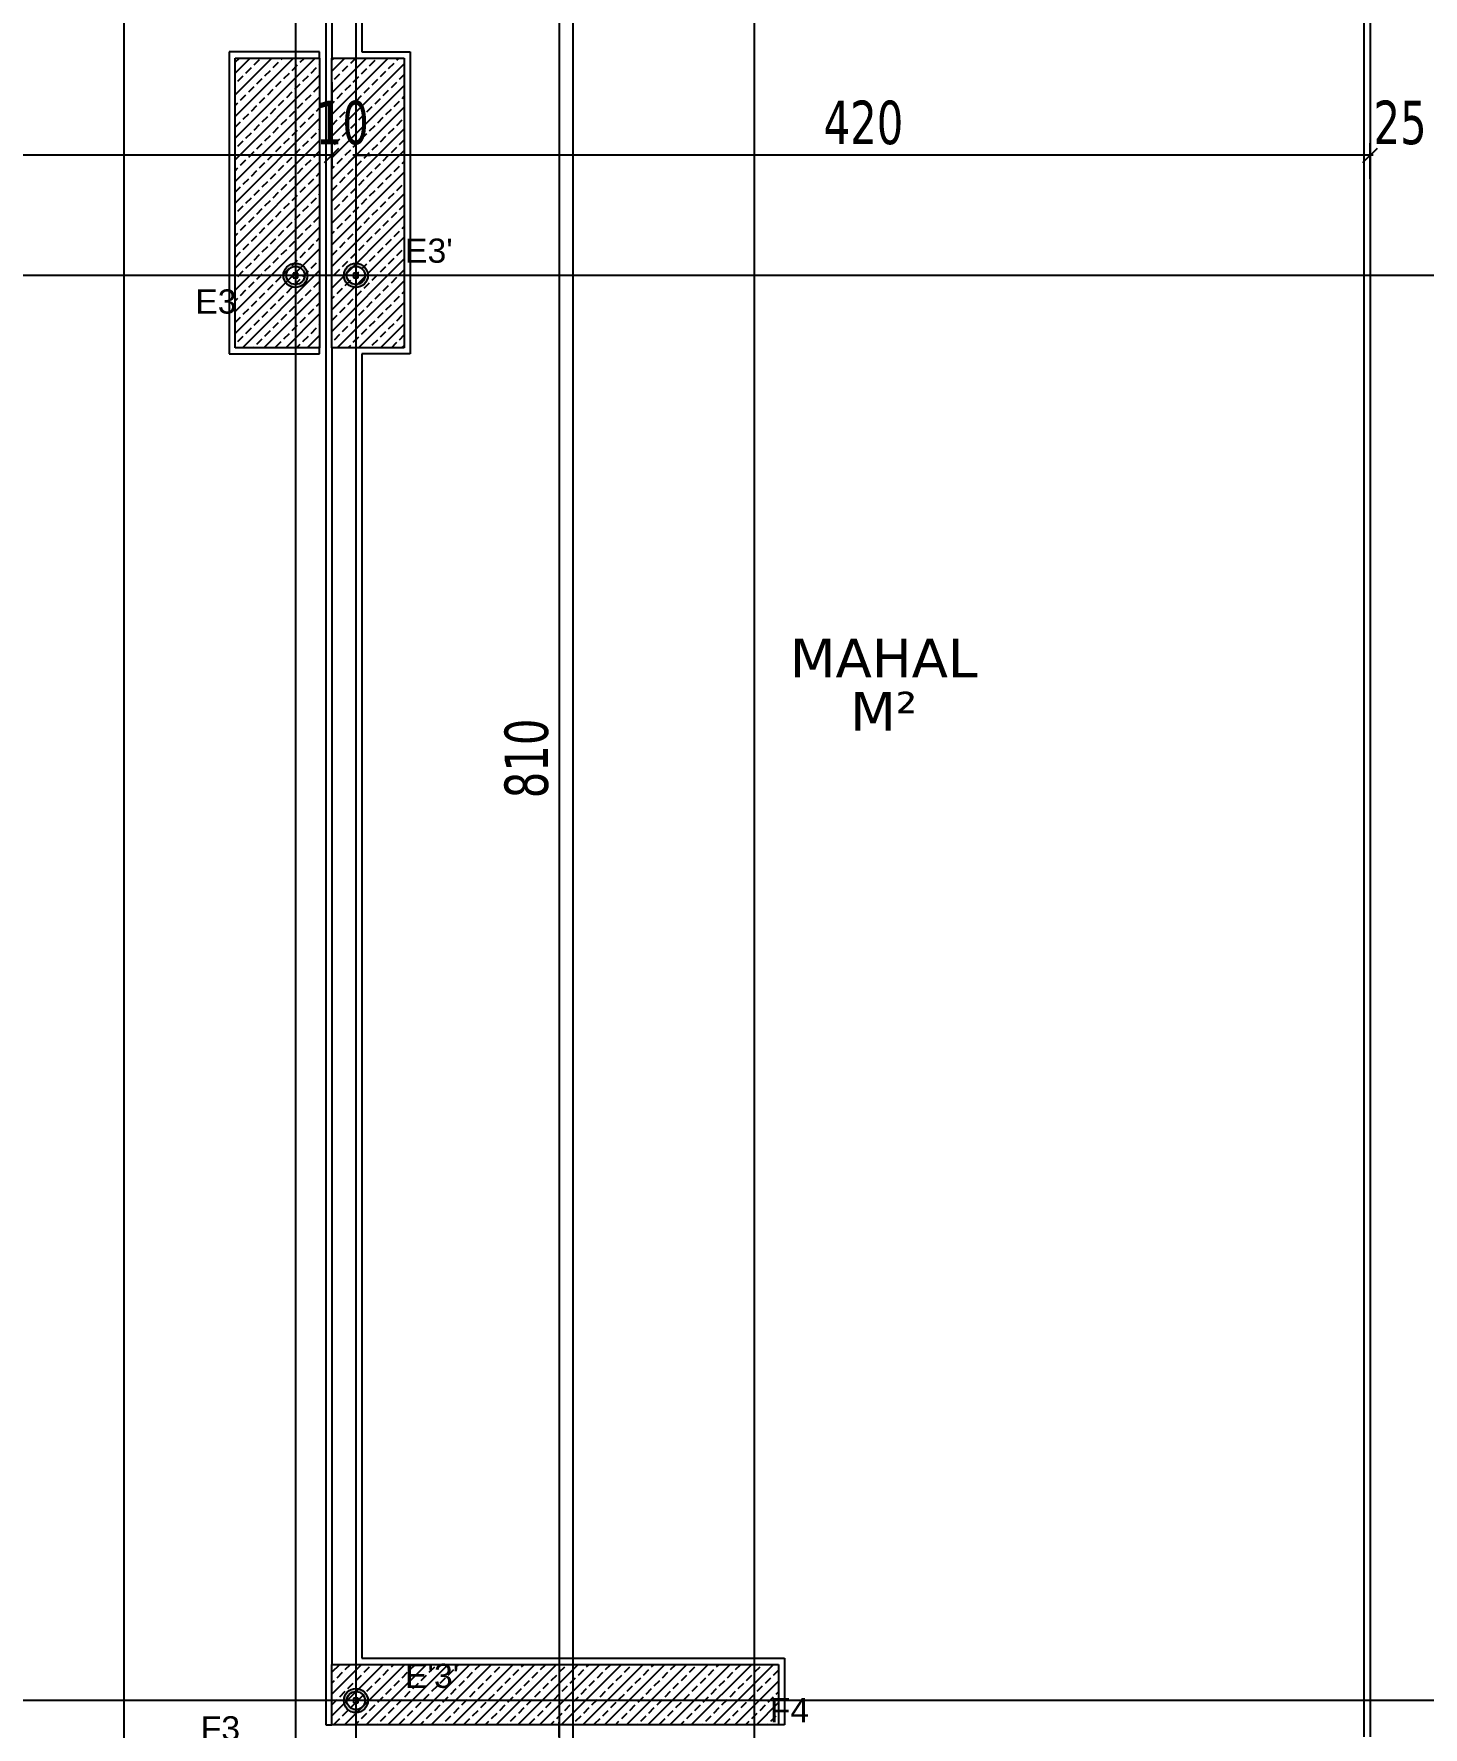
# Model space of a CAD drawing. Header units: millimetres. Extents: x 43168.9 to 43194.6, y -25545.1 to -25543.4.
# Drawn here: x 43172.8872 to 43173.0023, y -25544.4641 to -25544.3239 of the extents above; entities that cross this region are included whole.
import ezdxf
from ezdxf.enums import TextEntityAlignment as Align

# ---------------------------------------------------------------- set-up
doc = ezdxf.new("R2010")
doc.units = ezdxf.units.MM
doc.header["$LTSCALE"] = 200
doc.linetypes.add('DASHDOT', pattern=[1, 0.5, -0.25, 0, -0.25])
doc.linetypes.add('DASHDOT2', pattern=[0.5, 0.25, -0.125, 0, -0.125])
for name, color, linetype in [('aks_sgh', 5, 'DASHDOT2'), ('duv_sgh', 4, 'Continuous'), ('kesitcizgisi_sgh', 22, 'Continuous'), ('kolon-b.a_sgh', 6, 'Continuous'), ('olcuic_sgh', 183, 'Continuous'), ('siva_sgh', 145, 'Continuous'), ('tarama-betonarme_sgh', 223, 'Continuous')]:
    doc.layers.add(name, color=color, linetype=linetype)
doc.styles.add('1-200', font='arial.ttf', dxfattribs={"height": 60})
doc.styles.add('dim', font='VERDANA.TTF', dxfattribs={"width": 0.7})
doc.styles.add('text1', font='VERDANA.TTF')

msp = doc.modelspace()

# ---------------------------------------------------------------- hatches: boundary and pattern name
h = msp.add_hatch(color=256)
edge = h.paths.add_edge_path()
edge.add_arc((43172.90888, -25544.34392), 0.001, 0, 360)
edge = h.paths.add_edge_path(flags=16)
edge.add_arc((43172.90888, -25544.34392), 0.00075, 0, 360)
h = msp.add_hatch(color=256)
edge = h.paths.add_edge_path()
edge.add_arc((43172.91388, -25544.34392), 0.001, 0, 360)
edge = h.paths.add_edge_path(flags=16)
edge.add_arc((43172.91388, -25544.34392), 0.00075, 0, 360)
h = msp.add_hatch(color=256)
edge = h.paths.add_edge_path()
edge.add_arc((43172.91388, -25544.46192), 0.001, 0, 360)
edge = h.paths.add_edge_path(flags=16)
edge.add_arc((43172.91388, -25544.46192), 0.00075, 0, 360)

# ---------------------------------------------------------------- linework, layer by layer
at = {"color": 0, "linetype": 'ByBlock', "lineweight": -2}
for p, q in [((43172.91128, -25544.33457), (43172.91248, -25544.33337)), ((43172.91128, -25544.33457), (43172.91248, -25544.33337)), ((43172.91448, -25544.33337), (43172.91328, -25544.33457)), ((43172.91448, -25544.33337), (43172.91328, -25544.33457)), ((43172.99728, -25544.33457), (43172.99848, -25544.33337)), ((43172.99728, -25544.33457), (43172.99848, -25544.33337)), ((43172.90908, -25544.34372), (43172.90868, -25544.34372)), ((43172.90868, -25544.34372), (43172.90868, -25544.34412)), ((43172.90868, -25544.34412), (43172.90908, -25544.34412)), ((43172.90895, -25544.34385), (43172.90881, -25544.34399)), ((43172.90895, -25544.34399), (43172.90881, -25544.34385)), ((43172.90908, -25544.34412), (43172.90908, -25544.34372)), ((43172.91408, -25544.34372), (43172.91368, -25544.34372)), ((43172.91368, -25544.34372), (43172.91368, -25544.34412)), ((43172.91368, -25544.34412), (43172.91408, -25544.34412)), ((43172.91395, -25544.34385), (43172.91381, -25544.34399)), ((43172.91395, -25544.34399), (43172.91381, -25544.34385)), ((43172.91408, -25544.34412), (43172.91408, -25544.34372)), ((43172.91408, -25544.46172), (43172.91368, -25544.46172)), ((43172.91368, -25544.46172), (43172.91368, -25544.46212)), ((43172.91368, -25544.46212), (43172.91408, -25544.46212)), ((43172.91395, -25544.46185), (43172.91381, -25544.46199)), ((43172.91395, -25544.46199), (43172.91381, -25544.46185)), ((43172.91408, -25544.46212), (43172.91408, -25544.46172))]:
    msp.add_line(p, q, dxfattribs=at)
at = {"color": 0, "linetype": 'Continuous', "lineweight": -2}
for centre, radius in [((43172.90888, -25544.34392), 0.001), ((43172.90888, -25544.34392), 0.00075), ((43172.91388, -25544.34392), 0.001), ((43172.91388, -25544.34392), 0.00075), ((43172.91388, -25544.46192), 0.001), ((43172.91388, -25544.46192), 0.00075)]:
    msp.add_circle(centre, radius, dxfattribs=at)
at = {"layer": 'aks_sgh'}
for p, q in [((43172.90888, -25543.74092), (43172.90888, -25544.60992)), ((43172.91388, -25543.74092), (43172.91388, -25544.60992)), ((43172.94688, -25543.74092), (43172.94688, -25544.60992)), ((43173.44688, -25544.34392), (43172.64488, -25544.34392)), ((43173.44688, -25544.46192), (43172.64488, -25544.46192))]:
    msp.add_line(p, q, dxfattribs=at)
at = {"layer": 'duv_sgh'}
for p, q in [((43172.91188, -25544.30092), (43172.91188, -25544.32592)), ((43172.91388, -25544.30292), (43172.91388, -25544.32592)), ((43172.99788, -25544.30292), (43172.99788, -25544.46492)), ((43172.91188, -25544.34992), (43172.91188, -25544.45892)), ((43172.91388, -25544.34992), (43172.91388, -25544.45892))]:
    msp.add_line(p, q, dxfattribs=at)
at = {"layer": 'kesitcizgisi_sgh', "linetype": 'DASHDOT'}
msp.add_line((43172.93188, -25544.61379), (43172.93188, -25543.80816), dxfattribs=at)
at = {"layer": 'kolon-b.a_sgh'}
for p, q in [((43172.90388, -25544.32592), (43172.91088, -25544.32592)), ((43172.90388, -25544.34992), (43172.90388, -25544.32592)), ((43172.91088, -25544.32592), (43172.91088, -25544.34992)), ((43172.91188, -25544.32592), (43172.91788, -25544.32592)), ((43172.91188, -25544.34992), (43172.91188, -25544.32592)), ((43172.91788, -25544.32592), (43172.91788, -25544.34992)), ((43172.91088, -25544.34992), (43172.90388, -25544.34992)), ((43172.91788, -25544.34992), (43172.91188, -25544.34992)), ((43172.91188, -25544.45892), (43172.94888, -25544.45892)), ((43172.91188, -25544.46392), (43172.91188, -25544.45892)), ((43172.94888, -25544.45892), (43172.94888, -25544.46392)), ((43172.94888, -25544.46392), (43172.91188, -25544.46392))]:
    msp.add_line(p, q, dxfattribs=at)
at = {"layer": 'olcuic_sgh'}
for p, q in [((43172.89465, -25544.00567), (43172.89465, -25544.54617)), ((43172.93071, -25544.30267), (43172.93071, -25544.46517)), ((43172.91188, -25544.32792), (43172.91188, -25544.33497)), ((43172.91188, -25544.32792), (43172.91188, -25544.33497)), ((43172.91388, -25544.32792), (43172.91388, -25544.33497)), ((43172.91388, -25544.32792), (43172.91388, -25544.33497)), ((43172.99788, -25544.33592), (43172.99788, -25544.33297)), ((43172.99788, -25544.33592), (43172.99788, -25544.33297)), ((43172.91213, -25544.33397), (43172.85063, -25544.33397)), ((43172.91188, -25544.33397), (43172.91068, -25544.33397)), ((43172.99813, -25544.33397), (43172.91363, -25544.33397)), ((43172.91388, -25544.33397), (43172.91508, -25544.33397)), ((43172.99788, -25544.33397), (43172.99668, -25544.33397)), ((43172.93071, -25544.46492), (43172.93071, -25544.46372))]:
    msp.add_line(p, q, dxfattribs=at)
at = {"layer": 'siva_sgh'}
for p, q in [((43172.91138, -25544.30042), (43172.91138, -25544.46392)), ((43172.91438, -25544.30342), (43172.91438, -25544.32542)), ((43172.99738, -25544.46492), (43172.99738, -25544.30342)), ((43172.91088, -25544.32542), (43172.90338, -25544.32542)), ((43172.90338, -25544.32542), (43172.90338, -25544.35042)), ((43172.91088, -25544.32592), (43172.91088, -25544.32542)), ((43172.91438, -25544.32542), (43172.91838, -25544.32542)), ((43172.91838, -25544.32542), (43172.91838, -25544.35042)), ((43172.91088, -25544.35042), (43172.91088, -25544.34992)), ((43172.90338, -25544.35042), (43172.91088, -25544.35042)), ((43172.91838, -25544.35042), (43172.91438, -25544.35042)), ((43172.91438, -25544.35042), (43172.91438, -25544.45842)), ((43172.91438, -25544.45842), (43172.94938, -25544.45842)), ((43172.94938, -25544.45842), (43172.94938, -25544.46392)), ((43172.91138, -25544.46392), (43172.91188, -25544.46392)), ((43172.94938, -25544.46392), (43172.94888, -25544.46392))]:
    msp.add_line(p, q, dxfattribs=at)
at = {"layer": 'tarama-betonarme_sgh'}
for p, q in [((43172.90388, -25544.32717), (43172.90513, -25544.32592)), ((43172.90388, -25544.32896), (43172.90692, -25544.32592)), ((43172.90388, -25544.33076), (43172.90872, -25544.32592)), ((43172.90388, -25544.33256), (43172.91051, -25544.32592)), ((43172.90388, -25544.32626), (43172.90423, -25544.32592)), ((43172.90546, -25544.32649), (43172.9059, -25544.32604)), ((43172.90703, -25544.32671), (43172.90748, -25544.32626)), ((43172.9077, -25544.32604), (43172.90782, -25544.32592)), ((43172.90927, -25544.32626), (43172.90962, -25544.32592)), ((43172.91188, -25544.32701), (43172.91297, -25544.32592)), ((43172.91188, -25544.3288), (43172.91476, -25544.32592)), ((43172.91188, -25544.3306), (43172.91656, -25544.32592)), ((43172.91188, -25544.32611), (43172.91207, -25544.32592)), ((43172.91188, -25544.3324), (43172.91788, -25544.3264)), ((43172.91345, -25544.32634), (43172.91387, -25544.32592)), ((43172.91502, -25544.32656), (43172.91547, -25544.32611)), ((43172.91659, -25544.32679), (43172.91704, -25544.32634)), ((43172.91726, -25544.32611), (43172.91746, -25544.32592)), ((43172.90388, -25544.33435), (43172.91088, -25544.32735)), ((43172.90411, -25544.32784), (43172.90456, -25544.32739)), ((43172.90478, -25544.32716), (43172.90523, -25544.32671)), ((43172.90568, -25544.32806), (43172.90613, -25544.32761)), ((43172.90635, -25544.32739), (43172.9068, -25544.32694)), ((43172.90725, -25544.32828), (43172.9077, -25544.32784)), ((43172.90792, -25544.32761), (43172.90837, -25544.32716)), ((43172.9086, -25544.32694), (43172.90905, -25544.32649)), ((43172.9095, -25544.32784), (43172.90995, -25544.32739)), ((43172.91017, -25544.32716), (43172.91062, -25544.32671)), ((43172.91084, -25544.32649), (43172.91088, -25544.32645)), ((43172.9121, -25544.32768), (43172.91255, -25544.32724)), ((43172.91277, -25544.32701), (43172.91322, -25544.32656)), ((43172.91367, -25544.32791), (43172.91412, -25544.32746)), ((43172.91435, -25544.32724), (43172.91479, -25544.32679)), ((43172.91524, -25544.32813), (43172.91569, -25544.32768)), ((43172.91592, -25544.32746), (43172.91637, -25544.32701)), ((43172.91749, -25544.32768), (43172.91788, -25544.32729)), ((43172.90388, -25544.32807), (43172.90388, -25544.32806)), ((43172.90388, -25544.33615), (43172.91088, -25544.32915)), ((43172.90433, -25544.32941), (43172.90478, -25544.32896)), ((43172.90501, -25544.32873), (43172.90546, -25544.32828)), ((43172.9059, -25544.32963), (43172.90635, -25544.32918)), ((43172.90658, -25544.32896), (43172.90703, -25544.32851)), ((43172.90815, -25544.32918), (43172.9086, -25544.32873)), ((43172.90882, -25544.32851), (43172.90927, -25544.32806)), ((43172.90972, -25544.32941), (43172.91017, -25544.32896)), ((43172.91039, -25544.32873), (43172.91084, -25544.32828)), ((43172.91188, -25544.33419), (43172.91788, -25544.32819)), ((43172.91233, -25544.32926), (43172.91277, -25544.32881)), ((43172.913, -25544.32858), (43172.91345, -25544.32813)), ((43172.9139, -25544.32948), (43172.91435, -25544.32903)), ((43172.91457, -25544.32881), (43172.91502, -25544.32836)), ((43172.91614, -25544.32903), (43172.91659, -25544.32858)), ((43172.91682, -25544.32836), (43172.91726, -25544.32791)), ((43172.91771, -25544.32926), (43172.91788, -25544.32909)), ((43172.90388, -25544.32986), (43172.90411, -25544.32963)), ((43172.90456, -25544.33098), (43172.90501, -25544.33053)), ((43172.90523, -25544.33031), (43172.90568, -25544.32986)), ((43172.9068, -25544.33053), (43172.90725, -25544.33008)), ((43172.90748, -25544.32986), (43172.90792, -25544.32941)), ((43172.90837, -25544.33075), (43172.90882, -25544.33031)), ((43172.90905, -25544.33008), (43172.9095, -25544.32963)), ((43172.90995, -25544.33098), (43172.91039, -25544.33053)), ((43172.91062, -25544.33031), (43172.91088, -25544.33005)), ((43172.91188, -25544.3297), (43172.9121, -25544.32948)), ((43172.91188, -25544.33599), (43172.91788, -25544.32999)), ((43172.91255, -25544.33083), (43172.913, -25544.33038)), ((43172.91322, -25544.33015), (43172.91367, -25544.3297)), ((43172.91412, -25544.33105), (43172.91457, -25544.3306)), ((43172.91479, -25544.33038), (43172.91524, -25544.32993)), ((43172.91547, -25544.3297), (43172.91592, -25544.32926)), ((43172.91637, -25544.3306), (43172.91682, -25544.33015)), ((43172.91704, -25544.32993), (43172.91749, -25544.32948)), ((43172.90388, -25544.33794), (43172.91088, -25544.33094)), ((43172.90388, -25544.33165), (43172.90433, -25544.3312)), ((43172.90546, -25544.33188), (43172.9059, -25544.33143)), ((43172.90613, -25544.3312), (43172.90658, -25544.33075)), ((43172.90703, -25544.3321), (43172.90748, -25544.33165)), ((43172.9077, -25544.33143), (43172.90815, -25544.33098)), ((43172.9086, -25544.33233), (43172.90905, -25544.33188)), ((43172.90927, -25544.33165), (43172.90972, -25544.3312)), ((43172.91084, -25544.33188), (43172.91088, -25544.33184)), ((43172.91188, -25544.3315), (43172.91233, -25544.33105)), ((43172.91188, -25544.33778), (43172.91788, -25544.33178)), ((43172.91277, -25544.3324), (43172.91322, -25544.33195)), ((43172.91345, -25544.33173), (43172.9139, -25544.33128)), ((43172.91502, -25544.33195), (43172.91547, -25544.3315)), ((43172.91569, -25544.33128), (43172.91614, -25544.33083)), ((43172.91659, -25544.33217), (43172.91704, -25544.33173)), ((43172.91726, -25544.3315), (43172.91771, -25544.33105)), ((43172.90388, -25544.33974), (43172.91088, -25544.33274)), ((43172.90411, -25544.33322), (43172.90456, -25544.33278)), ((43172.90478, -25544.33255), (43172.90523, -25544.3321)), ((43172.90568, -25544.33345), (43172.90613, -25544.333)), ((43172.90635, -25544.33278), (43172.9068, -25544.33233)), ((43172.90725, -25544.33367), (43172.9077, -25544.33322)), ((43172.90792, -25544.333), (43172.90837, -25544.33255)), ((43172.9095, -25544.33322), (43172.90995, -25544.33278)), ((43172.91017, -25544.33255), (43172.91062, -25544.3321)), ((43172.9121, -25544.33307), (43172.91255, -25544.33262)), ((43172.91367, -25544.3333), (43172.91412, -25544.33285)), ((43172.91435, -25544.33262), (43172.91479, -25544.33217)), ((43172.91524, -25544.33352), (43172.91569, -25544.33307)), ((43172.91592, -25544.33285), (43172.91637, -25544.3324)), ((43172.91682, -25544.33375), (43172.91726, -25544.3333)), ((43172.91749, -25544.33307), (43172.91788, -25544.33268)), ((43172.90388, -25544.33345), (43172.90388, -25544.33345)), ((43172.90388, -25544.34154), (43172.91088, -25544.33454)), ((43172.90433, -25544.3348), (43172.90478, -25544.33435)), ((43172.90501, -25544.33412), (43172.90546, -25544.33367)), ((43172.9059, -25544.33502), (43172.90635, -25544.33457)), ((43172.90658, -25544.33435), (43172.90703, -25544.3339)), ((43172.90748, -25544.33524), (43172.90792, -25544.3348)), ((43172.90815, -25544.33457), (43172.9086, -25544.33412)), ((43172.90882, -25544.3339), (43172.90927, -25544.33345)), ((43172.90972, -25544.3348), (43172.91017, -25544.33435)), ((43172.91039, -25544.33412), (43172.91084, -25544.33367)), ((43172.91188, -25544.33958), (43172.91788, -25544.33358)), ((43172.91233, -25544.33464), (43172.91277, -25544.3342)), ((43172.913, -25544.33397), (43172.91345, -25544.33352)), ((43172.9139, -25544.33487), (43172.91435, -25544.33442)), ((43172.91457, -25544.3342), (43172.91502, -25544.33375)), ((43172.91547, -25544.33509), (43172.91592, -25544.33464)), ((43172.91614, -25544.33442), (43172.91659, -25544.33397)), ((43172.91771, -25544.33464), (43172.91788, -25544.33448)), ((43172.90388, -25544.33525), (43172.90411, -25544.33502)), ((43172.90456, -25544.33637), (43172.90501, -25544.33592)), ((43172.90523, -25544.33569), (43172.90568, -25544.33524)), ((43172.90613, -25544.33659), (43172.90658, -25544.33614)), ((43172.9068, -25544.33592), (43172.90725, -25544.33547)), ((43172.90837, -25544.33614), (43172.90882, -25544.33569)), ((43172.90905, -25544.33547), (43172.9095, -25544.33502)), ((43172.90995, -25544.33637), (43172.91039, -25544.33592)), ((43172.91062, -25544.33569), (43172.91088, -25544.33543)), ((43172.91188, -25544.33509), (43172.9121, -25544.33487)), ((43172.91188, -25544.34138), (43172.91788, -25544.33538)), ((43172.91255, -25544.33622), (43172.913, -25544.33577)), ((43172.91322, -25544.33554), (43172.91367, -25544.33509)), ((43172.91412, -25544.33644), (43172.91457, -25544.33599)), ((43172.91479, -25544.33577), (43172.91524, -25544.33532)), ((43172.91569, -25544.33666), (43172.91614, -25544.33622)), ((43172.91637, -25544.33599), (43172.91682, -25544.33554)), ((43172.91704, -25544.33532), (43172.91749, -25544.33487)), ((43172.90388, -25544.34333), (43172.91088, -25544.33633)), ((43172.90388, -25544.33704), (43172.90433, -25544.33659)), ((43172.90478, -25544.33794), (43172.90523, -25544.33749)), ((43172.90546, -25544.33727), (43172.9059, -25544.33682)), ((43172.90703, -25544.33749), (43172.90748, -25544.33704)), ((43172.9077, -25544.33682), (43172.90815, -25544.33637)), ((43172.9086, -25544.33771), (43172.90905, -25544.33727)), ((43172.90927, -25544.33704), (43172.90972, -25544.33659)), ((43172.91017, -25544.33794), (43172.91062, -25544.33749)), ((43172.91084, -25544.33727), (43172.91088, -25544.33723)), ((43172.91188, -25544.33689), (43172.91233, -25544.33644)), ((43172.91188, -25544.34317), (43172.91788, -25544.33717)), ((43172.91277, -25544.33779), (43172.91322, -25544.33734)), ((43172.91345, -25544.33711), (43172.9139, -25544.33666)), ((43172.91435, -25544.33801), (43172.91479, -25544.33756)), ((43172.91502, -25544.33734), (43172.91547, -25544.33689)), ((43172.91659, -25544.33756), (43172.91704, -25544.33711)), ((43172.91726, -25544.33689), (43172.91771, -25544.33644)), ((43172.90388, -25544.34513), (43172.91088, -25544.33813)), ((43172.90388, -25544.33884), (43172.90388, -25544.33884)), ((43172.90411, -25544.33861), (43172.90456, -25544.33816)), ((43172.90568, -25544.33884), (43172.90613, -25544.33839)), ((43172.90635, -25544.33816), (43172.9068, -25544.33771)), ((43172.90725, -25544.33906), (43172.9077, -25544.33861)), ((43172.90792, -25544.33839), (43172.90837, -25544.33794)), ((43172.90882, -25544.33929), (43172.90927, -25544.33884)), ((43172.9095, -25544.33861), (43172.90995, -25544.33816)), ((43172.91188, -25544.34497), (43172.91788, -25544.33897)), ((43172.9121, -25544.33846), (43172.91255, -25544.33801)), ((43172.913, -25544.33936), (43172.91345, -25544.33891)), ((43172.91367, -25544.33869), (43172.91412, -25544.33824)), ((43172.91524, -25544.33891), (43172.91569, -25544.33846)), ((43172.91592, -25544.33824), (43172.91637, -25544.33779)), ((43172.91682, -25544.33913), (43172.91726, -25544.33869)), ((43172.91749, -25544.33846), (43172.91788, -25544.33807)), ((43172.90388, -25544.34692), (43172.91088, -25544.33992)), ((43172.90388, -25544.34064), (43172.90411, -25544.34041)), ((43172.90433, -25544.34018), (43172.90478, -25544.33973)), ((43172.90501, -25544.33951), (43172.90546, -25544.33906)), ((43172.9059, -25544.34041), (43172.90635, -25544.33996)), ((43172.90658, -25544.33973), (43172.90703, -25544.33929)), ((43172.90748, -25544.34063), (43172.90792, -25544.34018)), ((43172.90815, -25544.33996), (43172.9086, -25544.33951)), ((43172.90905, -25544.34086), (43172.9095, -25544.34041)), ((43172.90972, -25544.34018), (43172.91017, -25544.33973)), ((43172.91039, -25544.33951), (43172.91084, -25544.33906)), ((43172.91188, -25544.34048), (43172.9121, -25544.34026)), ((43172.91233, -25544.34003), (43172.91277, -25544.33958)), ((43172.9139, -25544.34026), (43172.91435, -25544.33981)), ((43172.91457, -25544.33958), (43172.91502, -25544.33913)), ((43172.91547, -25544.34048), (43172.91592, -25544.34003)), ((43172.91614, -25544.33981), (43172.91659, -25544.33936)), ((43172.91704, -25544.34071), (43172.91749, -25544.34026)), ((43172.91771, -25544.34003), (43172.91788, -25544.33987)), ((43172.90388, -25544.34872), (43172.91088, -25544.34172)), ((43172.90456, -25544.34176), (43172.90501, -25544.34131)), ((43172.90523, -25544.34108), (43172.90568, -25544.34063)), ((43172.90613, -25544.34198), (43172.90658, -25544.34153)), ((43172.9068, -25544.34131), (43172.90725, -25544.34086)), ((43172.9077, -25544.3422), (43172.90815, -25544.34176)), ((43172.90837, -25544.34153), (43172.90882, -25544.34108)), ((43172.90995, -25544.34176), (43172.91039, -25544.34131)), ((43172.91062, -25544.34108), (43172.91088, -25544.34082)), ((43172.91188, -25544.34676), (43172.91788, -25544.34076)), ((43172.91188, -25544.34227), (43172.91233, -25544.34183)), ((43172.91255, -25544.3416), (43172.913, -25544.34115)), ((43172.91322, -25544.34093), (43172.91367, -25544.34048)), ((43172.91412, -25544.34183), (43172.91457, -25544.34138)), ((43172.91479, -25544.34115), (43172.91524, -25544.34071)), ((43172.91569, -25544.34205), (43172.91614, -25544.3416)), ((43172.91637, -25544.34138), (43172.91682, -25544.34093)), ((43172.91726, -25544.34228), (43172.91771, -25544.34183)), ((43172.90388, -25544.34243), (43172.90433, -25544.34198)), ((43172.90478, -25544.34333), (43172.90523, -25544.34288)), ((43172.90546, -25544.34265), (43172.9059, -25544.3422)), ((43172.90635, -25544.34355), (43172.9068, -25544.3431)), ((43172.90703, -25544.34288), (43172.90748, -25544.34243)), ((43172.9086, -25544.3431), (43172.90905, -25544.34265)), ((43172.90927, -25544.34243), (43172.90972, -25544.34198)), ((43172.91017, -25544.34333), (43172.91062, -25544.34288)), ((43172.91084, -25544.34265), (43172.91088, -25544.34262)), ((43172.91188, -25544.34856), (43172.91788, -25544.34256)), ((43172.91277, -25544.34318), (43172.91322, -25544.34273)), ((43172.91345, -25544.3425), (43172.9139, -25544.34205)), ((43172.91435, -25544.3434), (43172.91479, -25544.34295)), ((43172.91502, -25544.34273), (43172.91547, -25544.34228)), ((43172.91592, -25544.34362), (43172.91637, -25544.34318)), ((43172.91659, -25544.34295), (43172.91704, -25544.3425)), ((43172.90388, -25544.34423), (43172.90388, -25544.34422)), ((43172.90411, -25544.344), (43172.90456, -25544.34355)), ((43172.90448, -25544.34992), (43172.91088, -25544.34352)), ((43172.90501, -25544.3449), (43172.90546, -25544.34445)), ((43172.90568, -25544.34422), (43172.90613, -25544.34378)), ((43172.90725, -25544.34445), (43172.9077, -25544.344)), ((43172.90792, -25544.34378), (43172.90837, -25544.34333)), ((43172.90882, -25544.34467), (43172.90927, -25544.34422)), ((43172.9095, -25544.344), (43172.90995, -25544.34355)), ((43172.91039, -25544.3449), (43172.91084, -25544.34445)), ((43172.9121, -25544.34385), (43172.91255, -25544.3434)), ((43172.91232, -25544.34992), (43172.91788, -25544.34436)), ((43172.913, -25544.34475), (43172.91345, -25544.3443)), ((43172.91367, -25544.34407), (43172.91412, -25544.34362)), ((43172.91457, -25544.34497), (43172.91502, -25544.34452)), ((43172.91524, -25544.3443), (43172.91569, -25544.34385)), ((43172.91682, -25544.34452), (43172.91726, -25544.34407)), ((43172.91749, -25544.34385), (43172.91788, -25544.34346)), ((43172.90388, -25544.34603), (43172.90411, -25544.3458)), ((43172.90433, -25544.34557), (43172.90478, -25544.34512)), ((43172.90523, -25544.34647), (43172.90568, -25544.34602)), ((43172.9059, -25544.3458), (43172.90635, -25544.34535)), ((43172.90627, -25544.34992), (43172.91088, -25544.34531)), ((43172.90658, -25544.34512), (43172.90703, -25544.34467)), ((43172.90748, -25544.34602), (43172.90792, -25544.34557)), ((43172.90815, -25544.34535), (43172.9086, -25544.3449)), ((43172.90905, -25544.34625), (43172.9095, -25544.3458)), ((43172.90972, -25544.34557), (43172.91017, -25544.34512)), ((43172.91188, -25544.34587), (43172.9121, -25544.34564)), ((43172.91233, -25544.34542), (43172.91277, -25544.34497)), ((43172.91322, -25544.34632), (43172.91367, -25544.34587)), ((43172.9139, -25544.34564), (43172.91435, -25544.3452)), ((43172.91547, -25544.34587), (43172.91592, -25544.34542)), ((43172.91614, -25544.3452), (43172.91659, -25544.34475)), ((43172.91704, -25544.34609), (43172.91749, -25544.34564)), ((43172.91771, -25544.34542), (43172.91788, -25544.34525)), ((43172.90388, -25544.34782), (43172.90433, -25544.34737)), ((43172.90456, -25544.34714), (43172.90501, -25544.34669)), ((43172.90613, -25544.34737), (43172.90658, -25544.34692)), ((43172.9068, -25544.34669), (43172.90725, -25544.34625)), ((43172.9077, -25544.34759), (43172.90815, -25544.34714)), ((43172.90807, -25544.34992), (43172.91088, -25544.34711)), ((43172.90837, -25544.34692), (43172.90882, -25544.34647)), ((43172.90927, -25544.34782), (43172.90972, -25544.34737)), ((43172.90995, -25544.34714), (43172.91039, -25544.34669)), ((43172.91062, -25544.34647), (43172.91088, -25544.34621)), ((43172.91188, -25544.34766), (43172.91233, -25544.34722)), ((43172.91255, -25544.34699), (43172.913, -25544.34654)), ((43172.91345, -25544.34789), (43172.9139, -25544.34744)), ((43172.91411, -25544.34992), (43172.91788, -25544.34615)), ((43172.91412, -25544.34722), (43172.91457, -25544.34677)), ((43172.91479, -25544.34654), (43172.91524, -25544.34609)), ((43172.91569, -25544.34744), (43172.91614, -25544.34699)), ((43172.91637, -25544.34677), (43172.91682, -25544.34632)), ((43172.91726, -25544.34767), (43172.91771, -25544.34722)), ((43172.90478, -25544.34872), (43172.90523, -25544.34827)), ((43172.90546, -25544.34804), (43172.9059, -25544.34759)), ((43172.90635, -25544.34894), (43172.9068, -25544.34849)), ((43172.90703, -25544.34827), (43172.90748, -25544.34782)), ((43172.90792, -25544.34916), (43172.90837, -25544.34872)), ((43172.9086, -25544.34849), (43172.90905, -25544.34804)), ((43172.91017, -25544.34872), (43172.91062, -25544.34827)), ((43172.91084, -25544.34804), (43172.91088, -25544.34801)), ((43172.9121, -25544.34924), (43172.91255, -25544.34879)), ((43172.91277, -25544.34856), (43172.91322, -25544.34811)), ((43172.91435, -25544.34879), (43172.91479, -25544.34834)), ((43172.91502, -25544.34811), (43172.91547, -25544.34767)), ((43172.91591, -25544.34992), (43172.91788, -25544.34795)), ((43172.91592, -25544.34901), (43172.91637, -25544.34856)), ((43172.91659, -25544.34834), (43172.91704, -25544.34789)), ((43172.91749, -25544.34924), (43172.91788, -25544.34885)), ((43172.90388, -25544.34962), (43172.90388, -25544.34961)), ((43172.90411, -25544.34939), (43172.90456, -25544.34894)), ((43172.90537, -25544.34992), (43172.90546, -25544.34984)), ((43172.90568, -25544.34961), (43172.90613, -25544.34916)), ((43172.90725, -25544.34984), (43172.9077, -25544.34939)), ((43172.90897, -25544.34992), (43172.90927, -25544.34961)), ((43172.9095, -25544.34939), (43172.90995, -25544.34894)), ((43172.90986, -25544.34992), (43172.91088, -25544.3489)), ((43172.91076, -25544.34992), (43172.91084, -25544.34984)), ((43172.91321, -25544.34992), (43172.91345, -25544.34969)), ((43172.91367, -25544.34946), (43172.91412, -25544.34901)), ((43172.91501, -25544.34992), (43172.91502, -25544.34991)), ((43172.91524, -25544.34969), (43172.91569, -25544.34924)), ((43172.91682, -25544.34991), (43172.91726, -25544.34946)), ((43172.9177, -25544.34992), (43172.91788, -25544.34974)), ((43172.91188, -25544.45958), (43172.91254, -25544.45892)), ((43172.91188, -25544.46138), (43172.91434, -25544.45892)), ((43172.91188, -25544.46317), (43172.91613, -25544.45892)), ((43172.91233, -25544.46003), (43172.91277, -25544.45958)), ((43172.91293, -25544.46392), (43172.91793, -25544.45892)), ((43172.913, -25544.45936), (43172.91344, -25544.45892)), ((43172.91457, -25544.45958), (43172.91502, -25544.45913)), ((43172.91472, -25544.46392), (43172.91972, -25544.45892)), ((43172.91614, -25544.45981), (43172.91659, -25544.45936)), ((43172.91652, -25544.46392), (43172.92152, -25544.45892)), ((43172.91682, -25544.45913), (43172.91703, -25544.45892)), ((43172.91771, -25544.46003), (43172.91816, -25544.45958)), ((43172.91832, -25544.46392), (43172.92332, -25544.45892)), ((43172.91839, -25544.45936), (43172.91883, -25544.45892)), ((43172.91996, -25544.45958), (43172.92041, -25544.45913)), ((43172.92011, -25544.46392), (43172.92511, -25544.45892)), ((43172.92153, -25544.45981), (43172.92198, -25544.45936)), ((43172.92191, -25544.46392), (43172.92691, -25544.45892)), ((43172.9222, -25544.45913), (43172.92242, -25544.45892)), ((43172.9231, -25544.46003), (43172.92355, -25544.45958)), ((43172.9237, -25544.46392), (43172.9287, -25544.45892)), ((43172.92377, -25544.45936), (43172.92421, -25544.45892)), ((43172.92535, -25544.45958), (43172.9258, -25544.45913)), ((43172.9255, -25544.46392), (43172.9305, -25544.45892)), ((43172.92692, -25544.45981), (43172.92737, -25544.45936)), ((43172.9273, -25544.46392), (43172.9323, -25544.45892)), ((43172.92759, -25544.45913), (43172.92781, -25544.45892)), ((43172.92849, -25544.46003), (43172.92894, -25544.45958)), ((43172.92909, -25544.46392), (43172.93409, -25544.45892)), ((43172.92916, -25544.45936), (43172.9296, -25544.45892)), ((43172.93073, -25544.45958), (43172.93118, -25544.45913)), ((43172.93089, -25544.46392), (43172.93589, -25544.45892)), ((43172.93231, -25544.45981), (43172.93276, -25544.45936)), ((43172.93268, -25544.46392), (43172.93768, -25544.45892)), ((43172.93298, -25544.45913), (43172.93319, -25544.45892)), ((43172.93388, -25544.46003), (43172.93433, -25544.45958)), ((43172.93448, -25544.46392), (43172.93948, -25544.45892)), ((43172.93455, -25544.45936), (43172.93499, -25544.45892)), ((43172.93612, -25544.45958), (43172.93657, -25544.45913)), ((43172.93628, -25544.46392), (43172.94128, -25544.45892)), ((43172.93769, -25544.45981), (43172.93814, -25544.45936)), ((43172.93807, -25544.46392), (43172.94307, -25544.45892)), ((43172.93837, -25544.45913), (43172.93858, -25544.45892)), ((43172.93927, -25544.46003), (43172.93971, -25544.45958)), ((43172.93987, -25544.46392), (43172.94487, -25544.45892)), ((43172.93994, -25544.45936), (43172.94038, -25544.45892)), ((43172.94151, -25544.45958), (43172.94196, -25544.45913)), ((43172.94166, -25544.46392), (43172.94666, -25544.45892)), ((43172.94308, -25544.45981), (43172.94353, -25544.45936)), ((43172.94346, -25544.46392), (43172.94846, -25544.45892)), ((43172.94376, -25544.45913), (43172.94397, -25544.45892)), ((43172.94465, -25544.46003), (43172.9451, -25544.45958)), ((43172.94533, -25544.45936), (43172.94577, -25544.45892)), ((43172.9469, -25544.45958), (43172.94735, -25544.45913)), ((43172.94847, -25544.45981), (43172.94888, -25544.4594)), ((43172.91188, -25544.46048), (43172.9121, -25544.46026)), ((43172.91322, -25544.46093), (43172.91367, -25544.46048)), ((43172.9139, -25544.46026), (43172.91435, -25544.45981)), ((43172.91479, -25544.46115), (43172.91524, -25544.46071)), ((43172.91547, -25544.46048), (43172.91592, -25544.46003)), ((43172.91637, -25544.46138), (43172.91682, -25544.46093)), ((43172.91704, -25544.46071), (43172.91749, -25544.46026)), ((43172.91861, -25544.46093), (43172.91906, -25544.46048)), ((43172.91928, -25544.46026), (43172.91973, -25544.45981)), ((43172.92018, -25544.46115), (43172.92063, -25544.46071)), ((43172.92086, -25544.46048), (43172.92131, -25544.46003)), ((43172.92175, -25544.46138), (43172.9222, -25544.46093)), ((43172.92243, -25544.46071), (43172.92288, -25544.46026)), ((43172.924, -25544.46093), (43172.92445, -25544.46048)), ((43172.92467, -25544.46026), (43172.92512, -25544.45981)), ((43172.92557, -25544.46115), (43172.92602, -25544.46071)), ((43172.92624, -25544.46048), (43172.92669, -25544.46003)), ((43172.92714, -25544.46138), (43172.92759, -25544.46093)), ((43172.92782, -25544.46071), (43172.92827, -25544.46026)), ((43172.92939, -25544.46093), (43172.92984, -25544.46048)), ((43172.93006, -25544.46026), (43172.93051, -25544.45981)), ((43172.93096, -25544.46115), (43172.93141, -25544.46071)), ((43172.93163, -25544.46048), (43172.93208, -25544.46003)), ((43172.93253, -25544.46138), (43172.93298, -25544.46093)), ((43172.9332, -25544.46071), (43172.93365, -25544.46026)), ((43172.93478, -25544.46093), (43172.93522, -25544.46048)), ((43172.93545, -25544.46026), (43172.9359, -25544.45981)), ((43172.93635, -25544.46115), (43172.9368, -25544.46071)), ((43172.93702, -25544.46048), (43172.93747, -25544.46003)), ((43172.93792, -25544.46138), (43172.93837, -25544.46093)), ((43172.93859, -25544.46071), (43172.93904, -25544.46026)), ((43172.94016, -25544.46093), (43172.94061, -25544.46048)), ((43172.94084, -25544.46026), (43172.94129, -25544.45981)), ((43172.94174, -25544.46115), (43172.94218, -25544.46071)), ((43172.94241, -25544.46048), (43172.94286, -25544.46003)), ((43172.94331, -25544.46138), (43172.94376, -25544.46093)), ((43172.94398, -25544.46071), (43172.94443, -25544.46026)), ((43172.94526, -25544.46392), (43172.94888, -25544.4603)), ((43172.94555, -25544.46093), (43172.946, -25544.46048)), ((43172.94623, -25544.46026), (43172.94667, -25544.45981)), ((43172.94712, -25544.46115), (43172.94757, -25544.46071)), ((43172.9478, -25544.46048), (43172.94825, -25544.46003)), ((43172.91188, -25544.46227), (43172.91233, -25544.46183)), ((43172.91255, -25544.4616), (43172.913, -25544.46115)), ((43172.91345, -25544.4625), (43172.9139, -25544.46205)), ((43172.91412, -25544.46183), (43172.91457, -25544.46138)), ((43172.91502, -25544.46273), (43172.91547, -25544.46228)), ((43172.91569, -25544.46205), (43172.91614, -25544.4616)), ((43172.91726, -25544.46228), (43172.91771, -25544.46183)), ((43172.91794, -25544.4616), (43172.91839, -25544.46115)), ((43172.91884, -25544.4625), (43172.91928, -25544.46205)), ((43172.91951, -25544.46183), (43172.91996, -25544.46138)), ((43172.92041, -25544.46273), (43172.92086, -25544.46228)), ((43172.92108, -25544.46205), (43172.92153, -25544.4616)), ((43172.92265, -25544.46228), (43172.9231, -25544.46183)), ((43172.92333, -25544.4616), (43172.92377, -25544.46115)), ((43172.92422, -25544.4625), (43172.92467, -25544.46205)), ((43172.9249, -25544.46183), (43172.92535, -25544.46138)), ((43172.9258, -25544.46273), (43172.92624, -25544.46228)), ((43172.92647, -25544.46205), (43172.92692, -25544.4616)), ((43172.92804, -25544.46228), (43172.92849, -25544.46183)), ((43172.92871, -25544.4616), (43172.92916, -25544.46115)), ((43172.92961, -25544.4625), (43172.93006, -25544.46205)), ((43172.93029, -25544.46183), (43172.93073, -25544.46138)), ((43172.93118, -25544.46273), (43172.93163, -25544.46228)), ((43172.93186, -25544.46205), (43172.93231, -25544.4616)), ((43172.93343, -25544.46228), (43172.93388, -25544.46183)), ((43172.9341, -25544.4616), (43172.93455, -25544.46115)), ((43172.935, -25544.4625), (43172.93545, -25544.46205)), ((43172.93567, -25544.46183), (43172.93612, -25544.46138)), ((43172.93657, -25544.46273), (43172.93702, -25544.46228)), ((43172.93725, -25544.46205), (43172.93769, -25544.4616)), ((43172.93882, -25544.46228), (43172.93927, -25544.46183)), ((43172.93949, -25544.4616), (43172.93994, -25544.46115)), ((43172.94039, -25544.4625), (43172.94084, -25544.46205)), ((43172.94106, -25544.46183), (43172.94151, -25544.46138)), ((43172.94196, -25544.46273), (43172.94241, -25544.46228)), ((43172.94263, -25544.46205), (43172.94308, -25544.4616)), ((43172.9442, -25544.46228), (43172.94465, -25544.46183)), ((43172.94488, -25544.4616), (43172.94533, -25544.46115)), ((43172.94578, -25544.4625), (43172.94623, -25544.46205)), ((43172.94645, -25544.46183), (43172.9469, -25544.46138)), ((43172.94705, -25544.46392), (43172.94888, -25544.46209)), ((43172.94735, -25544.46273), (43172.9478, -25544.46228)), ((43172.94802, -25544.46205), (43172.94847, -25544.4616)), ((43172.9487, -25544.46138), (43172.94888, -25544.4612)), ((43172.9121, -25544.46385), (43172.91255, -25544.4634)), ((43172.91277, -25544.46318), (43172.91322, -25544.46273)), ((43172.91383, -25544.46392), (43172.91412, -25544.46362)), ((43172.91435, -25544.4634), (43172.91479, -25544.46295)), ((43172.91592, -25544.46362), (43172.91637, -25544.46318)), ((43172.91659, -25544.46295), (43172.91704, -25544.4625)), ((43172.91749, -25544.46385), (43172.91794, -25544.4634)), ((43172.91816, -25544.46318), (43172.91861, -25544.46273)), ((43172.91921, -25544.46392), (43172.91951, -25544.46362)), ((43172.91973, -25544.4634), (43172.92018, -25544.46295)), ((43172.92131, -25544.46362), (43172.92175, -25544.46318)), ((43172.92198, -25544.46295), (43172.92243, -25544.4625)), ((43172.92288, -25544.46385), (43172.92333, -25544.4634)), ((43172.92355, -25544.46318), (43172.924, -25544.46273)), ((43172.9246, -25544.46392), (43172.9249, -25544.46362)), ((43172.92512, -25544.4634), (43172.92557, -25544.46295)), ((43172.92669, -25544.46362), (43172.92714, -25544.46318)), ((43172.92737, -25544.46295), (43172.92782, -25544.4625)), ((43172.92827, -25544.46385), (43172.92871, -25544.4634)), ((43172.92894, -25544.46318), (43172.92939, -25544.46273)), ((43172.92999, -25544.46392), (43172.93029, -25544.46362)), ((43172.93051, -25544.4634), (43172.93096, -25544.46295)), ((43172.93208, -25544.46362), (43172.93253, -25544.46318)), ((43172.93276, -25544.46295), (43172.9332, -25544.4625)), ((43172.93365, -25544.46385), (43172.9341, -25544.4634)), ((43172.93433, -25544.46318), (43172.93478, -25544.46273)), ((43172.93538, -25544.46392), (43172.93567, -25544.46362)), ((43172.9359, -25544.4634), (43172.93635, -25544.46295)), ((43172.93747, -25544.46362), (43172.93792, -25544.46318)), ((43172.93814, -25544.46295), (43172.93859, -25544.4625)), ((43172.93904, -25544.46385), (43172.93949, -25544.4634)), ((43172.93971, -25544.46318), (43172.94016, -25544.46273)), ((43172.94077, -25544.46392), (43172.94106, -25544.46362)), ((43172.94129, -25544.4634), (43172.94174, -25544.46295)), ((43172.94286, -25544.46362), (43172.94331, -25544.46318)), ((43172.94353, -25544.46295), (43172.94398, -25544.4625)), ((43172.94443, -25544.46385), (43172.94488, -25544.4634)), ((43172.9451, -25544.46318), (43172.94555, -25544.46273)), ((43172.94615, -25544.46392), (43172.94645, -25544.46362)), ((43172.94667, -25544.4634), (43172.94712, -25544.46295)), ((43172.94825, -25544.46362), (43172.9487, -25544.46318)), ((43172.91562, -25544.46392), (43172.91569, -25544.46385)), ((43172.92101, -25544.46392), (43172.92108, -25544.46385)), ((43172.9264, -25544.46392), (43172.92647, -25544.46385)), ((43172.93179, -25544.46392), (43172.93186, -25544.46385)), ((43172.93717, -25544.46392), (43172.93725, -25544.46385)), ((43172.94256, -25544.46392), (43172.94263, -25544.46385)), ((43172.94795, -25544.46392), (43172.94802, -25544.46385)), ((43172.94885, -25544.46392), (43172.94888, -25544.46389))]:
    msp.add_line(p, q, dxfattribs=at)

# ---------------------------------------------------------------- texts
at = {"color": 7, "style": 'text1'}
for tag, text, p in [('MAHAL', '', (43172.95759, -25544.37559)), ('M²', 'm²', (43172.95759, -25544.37998))]:
    msp.add_attdef(tag, text=text, height=0.0032, dxfattribs=at).set_placement(p, align=Align.MIDDLE)
at = {"layer": 'aks_sgh', "style": '1-200'}
for s, p in [("E3'", (43172.91795, -25544.34287)), ('E3', (43172.90058, -25544.34708)), ("E'3'", (43172.91795, -25544.46087)), ('F4', (43172.94816, -25544.46371)), ('F3', (43172.90103, -25544.46522))]:
    msp.add_text(s, height=0.002, rotation=0, dxfattribs=at).set_placement(p)
at = {"layer": 'olcuic_sgh', "color": 2, "style": 'dim', "width": 0.7}
for s, p in [('10', (43172.91056, -25544.33306)), ('420', (43172.95262, -25544.33305)), ('25', (43172.99816, -25544.33305))]:
    msp.add_text(s, height=0.0036, dxfattribs=at).set_placement(p)
msp.add_text('810', height=0.0036, rotation=90, dxfattribs=at).set_placement((43172.92979, -25544.38721))

doc.saveas('drawing.dxf')
